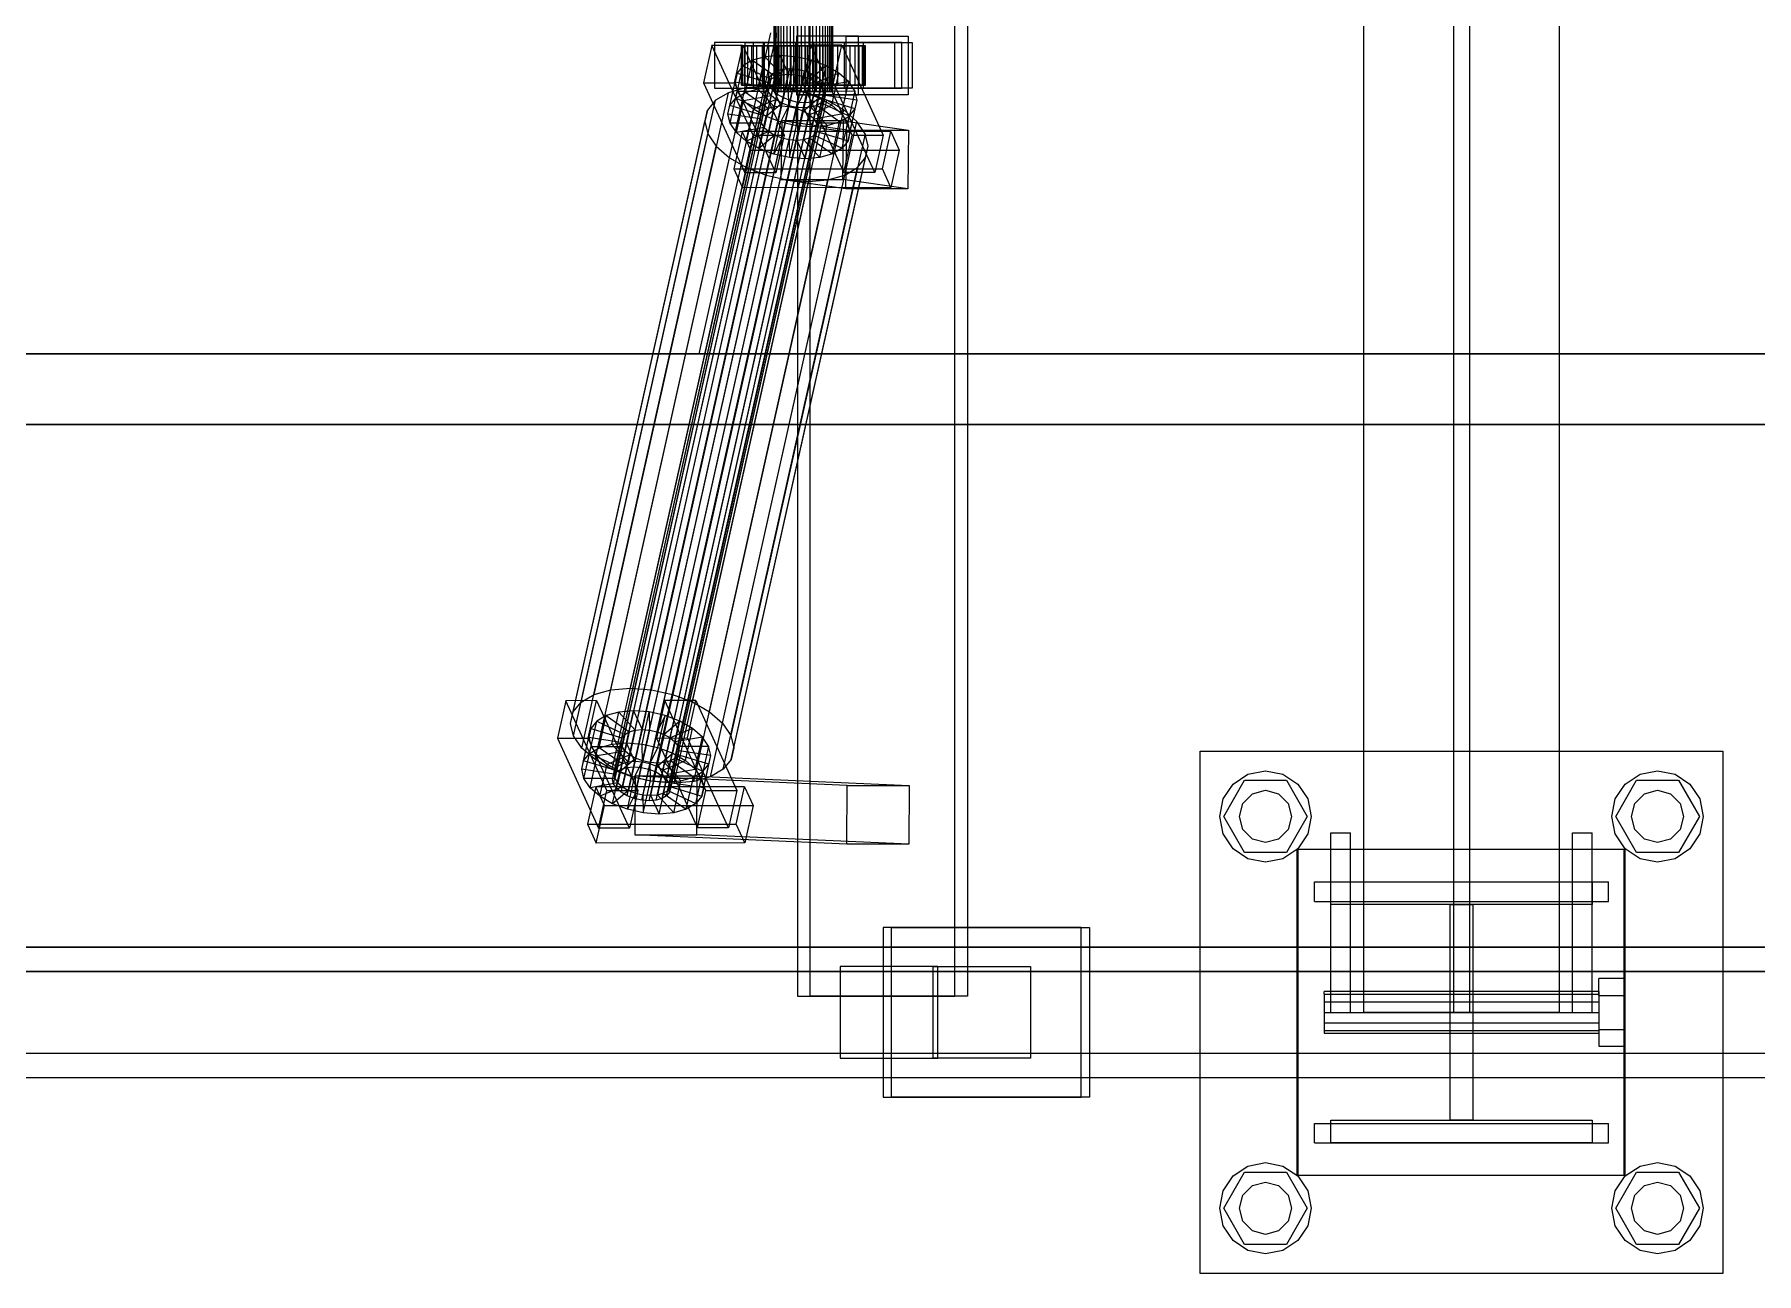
# Model space of a CAD drawing. Header units: millimetres. Extents: x -1970 to 34302, y -65268 to 6837.
# Drawn here: x 7214 to 7741, y -18510 to -18130 of the extents above; entities that cross this region are included whole.
import ezdxf

# ---------------------------------------------------------------- set-up
doc = ezdxf.new("R2010")
doc.units = ezdxf.units.MM
doc.layers.add('superior_C01', color=7, linetype='Continuous', lineweight=0)

msp = doc.modelspace()

# ---------------------------------------------------------------- linework, layer by layer
at = {"layer": 'superior_C01'}
for p, q in [((7620.835, -17570), (7620.835, -18430)), ((7648.335, -17570), (7648.335, -18430)), ((7653.335, -18430), (7653.335, -17570)), ((7680.835, -18430), (7680.835, -17570)), ((7447.616, -17575), (7447.616, -18425)), ((7451.459, -18425), (7451.459, -17575)), ((7495.742, -18425), (7495.742, -17575)), ((7499.584, -17575), (7499.584, -18425)), ((7440.414, -18148), (7440.414, -17852)), ((7440.571, -18148), (7440.571, -17852)), ((7440.869, -18148), (7440.869, -17852)), ((7441.329, -18148), (7441.329, -17852)), ((7441.905, -18148), (7441.905, -17852)), ((7442.637, -18148), (7442.637, -17852)), ((7443.452, -18148), (7443.452, -17852)), ((7444.405, -18148), (7444.405, -17852)), ((7445.404, -18148), (7445.404, -17852)), ((7446.514, -18148), (7446.514, -17852)), ((7447.628, -18148), (7447.628, -17852)), ((7448.819, -18148), (7448.819, -17852)), ((7449.972, -18148), (7449.972, -17852)), ((7451.163, -18148), (7451.163, -17852)), ((7452.277, -18148), (7452.277, -17852)), ((7453.387, -18148), (7453.387, -17852)), ((7454.385, -18148), (7454.385, -17852)), ((7455.338, -18148), (7455.338, -17852)), ((7456.154, -18148), (7456.154, -17852)), ((7456.885, -18148), (7456.885, -17852)), ((7457.462, -18148), (7457.462, -17852)), ((7457.921, -17852), (7457.921, -18148)), ((7458.22, -18148), (7458.22, -17852)), ((7458.377, -18148), (7458.377, -17852)), ((7439.351, -18130), (7417.425, -18228.298)), ((7419.337, -18228.298), (7441.263, -18130)), ((7431.61, -18133), (7422.137, -18133)), ((7422.137, -18133), (7422.137, -18147)), ((7437.505, -18133), (7422.137, -18133)), ((7431.61, -18147), (7431.61, -18133)), ((7431.61, -18133), (7446.979, -18133)), ((7479.496, -18133), (7434.023, -18133)), ((7434.023, -18133), (7434.023, -18147)), ((7437.224, -18133), (7434.023, -18133)), ((7437.224, -18147), (7437.224, -18133)), ((7437.224, -18133), (7482.698, -18133)), ((7437.505, -18147), (7437.505, -18133)), ((7437.505, -18133), (7446.979, -18133)), ((7446.979, -18133), (7446.979, -18147)), ((7466.233, -18131), (7447.286, -18131)), ((7447.286, -18131), (7447.286, -18149)), ((7462.526, -18131), (7447.286, -18131)), ((7461.926, -18133), (7452.452, -18133)), ((7452.452, -18133), (7452.452, -18147)), ((7467.821, -18133), (7452.452, -18133)), ((7461.926, -18147), (7461.926, -18133)), ((7461.926, -18133), (7477.294, -18133)), ((7462.526, -18149), (7462.526, -18131)), ((7462.526, -18131), (7481.473, -18131)), ((7466.233, -18149), (7466.233, -18131)), ((7466.233, -18131), (7481.473, -18131)), ((7467.821, -18147), (7467.821, -18133)), ((7467.821, -18133), (7477.294, -18133)), ((7477.294, -18133), (7477.294, -18147)), ((7479.496, -18147), (7479.496, -18133)), ((7479.496, -18133), (7482.698, -18133)), ((7481.473, -18131), (7481.473, -18149)), ((7482.698, -18133), (7482.698, -18147)), ((7421.401, -18133.859), (7418.843, -18145.327)), ((7430.875, -18133.847), (7421.401, -18133.859)), ((7434.021, -18161.391), (7421.401, -18133.859)), ((7428.317, -18145.315), (7430.875, -18133.847)), ((7430.765, -18134), (7430.434, -18134)), ((7430.434, -18134), (7440.414, -18134)), ((7430.434, -18146), (7430.434, -18134)), ((7430.434, -18134), (7431.395, -18134)), ((7432.366, -18134), (7430.765, -18134)), ((7430.765, -18134), (7440.571, -18134)), ((7430.765, -18146), (7430.765, -18134)), ((7430.875, -18133.847), (7443.495, -18161.379)), ((7433.834, -18138.419), (7430.9, -18140.156)), ((7431.395, -18134), (7440.869, -18134)), ((7431.395, -18146), (7431.395, -18134)), ((7431.395, -18134), (7433.583, -18134)), ((7431.641, -18148.249), (7433.834, -18138.419)), ((7435.127, -18134), (7432.366, -18134)), ((7432.366, -18134), (7441.329, -18134)), ((7432.366, -18146), (7432.366, -18134)), ((7433.583, -18134), (7441.905, -18134)), ((7433.583, -18146), (7433.583, -18134)), ((7433.583, -18134), (7436.849, -18134)), ((7437.676, -18137.325), (7433.834, -18138.419)), ((7433.834, -18138.419), (7440.848, -18143.38)), ((7438.86, -18134), (7435.127, -18134)), ((7435.127, -18134), (7442.637, -18134)), ((7435.127, -18146), (7435.127, -18134)), ((7435.483, -18147.155), (7437.676, -18137.325)), ((7436.849, -18134), (7443.452, -18134)), ((7436.849, -18146), (7436.849, -18134)), ((7436.849, -18134), (7440.969, -18134)), ((7442.164, -18136.948), (7437.676, -18137.325)), ((7437.676, -18137.325), (7442.668, -18142.862)), ((7443.312, -18134), (7438.86, -18134)), ((7438.86, -18134), (7444.405, -18134)), ((7438.86, -18146), (7438.86, -18134)), ((7439.972, -18146.777), (7442.164, -18136.948)), ((7440.414, -18134), (7440.571, -18134)), ((7440.414, -18134), (7440.414, -18146)), ((7440.869, -18134), (7440.414, -18134)), ((7440.571, -18134), (7441.329, -18134)), ((7440.571, -18134), (7440.571, -18146)), ((7440.869, -18134), (7440.869, -18146)), ((7441.905, -18134), (7440.869, -18134)), ((7440.969, -18134), (7445.404, -18134)), ((7440.969, -18146), (7440.969, -18134)), ((7440.969, -18134), (7445.664, -18134)), ((7441.329, -18134), (7442.637, -18134)), ((7441.329, -18134), (7441.329, -18146)), ((7441.905, -18134), (7441.905, -18146)), ((7443.452, -18134), (7441.905, -18134)), ((7446.993, -18137.313), (7442.164, -18136.948)), ((7442.164, -18136.948), (7444.794, -18142.683)), ((7442.637, -18134), (7444.405, -18134)), ((7442.637, -18134), (7442.637, -18146)), ((7448.178, -18134), (7443.312, -18134)), ((7443.312, -18134), (7446.514, -18134)), ((7443.312, -18146), (7443.312, -18134)), ((7443.452, -18134), (7443.452, -18146)), ((7445.404, -18134), (7443.452, -18134)), ((7444.405, -18134), (7446.514, -18134)), ((7444.405, -18134), (7444.405, -18146)), ((7444.801, -18147.143), (7446.993, -18137.313)), ((7445.404, -18134), (7445.404, -18146)), ((7447.628, -18134), (7445.404, -18134)), ((7445.664, -18134), (7447.628, -18134)), ((7445.664, -18146), (7445.664, -18134)), ((7445.664, -18134), (7450.613, -18134)), ((7446.514, -18134), (7448.819, -18134)), ((7446.514, -18134), (7446.514, -18146)), ((7451.834, -18138.396), (7446.993, -18137.313)), ((7446.993, -18137.313), (7447.081, -18142.856)), ((7447.628, -18134), (7447.628, -18146)), ((7449.972, -18134), (7447.628, -18134)), ((7453.127, -18134), (7448.178, -18134)), ((7448.178, -18134), (7448.819, -18134)), ((7448.178, -18146), (7448.178, -18134)), ((7448.819, -18134), (7451.163, -18134)), ((7448.819, -18134), (7448.819, -18146)), ((7451.716, -18133.821), (7449.158, -18145.289)), ((7451.834, -18138.396), (7449.374, -18143.369)), ((7449.641, -18148.226), (7451.834, -18138.396)), ((7450.613, -18134), (7449.972, -18134)), ((7449.972, -18134), (7449.972, -18146)), ((7452.277, -18134), (7449.972, -18134)), ((7450.613, -18146), (7450.613, -18134)), ((7450.613, -18134), (7455.479, -18134)), ((7453.127, -18134), (7451.163, -18134)), ((7451.163, -18134), (7453.387, -18134)), ((7451.163, -18134), (7451.163, -18146)), ((7461.19, -18133.809), (7451.716, -18133.821)), ((7464.337, -18161.353), (7451.716, -18133.821)), ((7456.355, -18140.123), (7451.834, -18138.396)), ((7455.479, -18134), (7452.277, -18134)), ((7452.277, -18134), (7452.277, -18146)), ((7454.385, -18134), (7452.277, -18134)), ((7457.821, -18134), (7453.127, -18134)), ((7453.127, -18146), (7453.127, -18134)), ((7457.821, -18134), (7453.387, -18134)), ((7453.387, -18134), (7455.338, -18134)), ((7453.387, -18134), (7453.387, -18146)), ((7459.93, -18134), (7454.385, -18134)), ((7454.385, -18134), (7454.385, -18146)), ((7456.154, -18134), (7454.385, -18134)), ((7461.942, -18134), (7455.338, -18134)), ((7455.338, -18134), (7456.885, -18134)), ((7455.338, -18134), (7455.338, -18146)), ((7455.479, -18146), (7455.479, -18134)), ((7455.479, -18134), (7459.93, -18134)), ((7463.663, -18134), (7456.154, -18134)), ((7456.154, -18134), (7456.154, -18146)), ((7457.462, -18134), (7456.154, -18134)), ((7465.207, -18134), (7456.885, -18134)), ((7456.885, -18134), (7457.921, -18134)), ((7456.885, -18134), (7456.885, -18146)), ((7466.425, -18134), (7457.462, -18134)), ((7457.462, -18134), (7457.462, -18146)), ((7458.22, -18134), (7457.462, -18134)), ((7461.942, -18134), (7457.821, -18134)), ((7457.821, -18146), (7457.821, -18134)), ((7457.921, -18134), (7467.395, -18134)), ((7457.921, -18146), (7457.921, -18134)), ((7457.921, -18134), (7458.377, -18134)), ((7468.025, -18134), (7458.22, -18134)), ((7458.22, -18134), (7458.22, -18146)), ((7458.377, -18134), (7458.22, -18134)), ((7468.356, -18134), (7458.377, -18134)), ((7458.377, -18134), (7458.377, -18146)), ((7458.632, -18145.277), (7461.19, -18133.809)), ((7459.93, -18146), (7459.93, -18134)), ((7459.93, -18134), (7463.663, -18134)), ((7461.19, -18133.809), (7473.81, -18161.341)), ((7465.207, -18134), (7461.942, -18134)), ((7461.942, -18146), (7461.942, -18134)), ((7463.663, -18146), (7463.663, -18134)), ((7463.663, -18134), (7466.425, -18134)), ((7467.395, -18134), (7465.207, -18134)), ((7465.207, -18146), (7465.207, -18134)), ((7466.425, -18146), (7466.425, -18134)), ((7466.425, -18134), (7468.025, -18134)), ((7467.395, -18134), (7467.395, -18146)), ((7468.356, -18134), (7467.395, -18134)), ((7468.025, -18146), (7468.025, -18134)), ((7468.025, -18134), (7468.356, -18134)), ((7468.356, -18146), (7468.356, -18134)), ((7391.269, -18357.434), (7438.958, -18143.635)), ((7392.134, -18356.363), (7439.823, -18142.565)), ((7393.524, -18355.541), (7441.213, -18141.742)), ((7395.344, -18355.022), (7443.033, -18141.224)), ((7397.47, -18354.844), (7445.159, -18141.045)), ((7399.757, -18355.017), (7447.446, -18141.218)), ((7402.05, -18355.53), (7449.739, -18141.731)), ((7404.192, -18356.348), (7451.881, -18142.549)), ((7406.037, -18357.415), (7453.726, -18143.617)), ((7426.881, -18152.246), (7429.074, -18142.416)), ((7429.074, -18142.416), (7428.481, -18145.047)), ((7428.707, -18149.985), (7430.9, -18140.156)), ((7430.9, -18140.156), (7429.074, -18142.416)), ((7429.074, -18142.416), (7438.593, -18145.274)), ((7430.9, -18140.156), (7439.458, -18144.203)), ((7440.848, -18143.38), (7438.655, -18153.21)), ((7438.958, -18143.635), (7438.677, -18144.881)), ((7439.823, -18142.565), (7438.958, -18143.635)), ((7439.458, -18144.203), (7440.848, -18143.38)), ((7441.213, -18141.742), (7439.823, -18142.565)), ((7442.668, -18142.862), (7440.475, -18152.692)), ((7440.848, -18143.38), (7442.668, -18142.862)), ((7443.033, -18141.224), (7441.213, -18141.742)), ((7444.794, -18142.683), (7442.601, -18152.513)), ((7442.668, -18142.862), (7444.794, -18142.683)), ((7445.159, -18141.045), (7443.033, -18141.224)), ((7444.794, -18142.683), (7447.081, -18142.856)), ((7447.081, -18142.856), (7444.888, -18152.686)), ((7447.446, -18141.218), (7445.159, -18141.045)), ((7447.081, -18142.856), (7449.374, -18143.369)), ((7449.374, -18143.369), (7447.181, -18153.199)), ((7449.739, -18141.731), (7447.446, -18141.218)), ((7449.374, -18143.369), (7451.516, -18144.188)), ((7451.881, -18142.549), (7449.739, -18141.731)), ((7456.355, -18140.123), (7451.516, -18144.188)), ((7453.726, -18143.617), (7451.881, -18142.549)), ((7460.251, -18142.377), (7453.361, -18145.255)), ((7455.149, -18144.861), (7453.726, -18143.617)), ((7454.163, -18149.953), (7456.355, -18140.123)), ((7460.251, -18142.377), (7456.355, -18140.123)), ((7458.058, -18152.207), (7460.251, -18142.377)), ((7463.254, -18145.003), (7460.251, -18142.377)), ((7385.31, -18332.659), (7426.422, -18148.35)), ((7390.447, -18331.197), (7431.558, -18146.887)), ((7390.988, -18358.68), (7438.677, -18144.881)), ((7391.31, -18360.017), (7438.999, -18146.218)), ((7392.213, -18361.352), (7439.902, -18147.554)), ((7393.635, -18362.596), (7441.325, -18148.798)), ((7396.447, -18330.692), (7437.558, -18146.383)), ((7402.902, -18331.181), (7444.014, -18146.872)), ((7407.459, -18358.659), (7455.149, -18144.861)), ((7456.052, -18146.196), (7408.362, -18359.995)), ((7408.403, -18362.578), (7456.092, -18148.779)), ((7408.684, -18361.332), (7456.374, -18147.533)), ((7409.373, -18332.629), (7450.484, -18148.32)), ((7418.843, -18145.327), (7428.317, -18145.315)), ((7418.843, -18145.327), (7431.463, -18172.859)), ((7422.137, -18147), (7431.61, -18147)), ((7422.137, -18147), (7437.505, -18147)), ((7426.422, -18148.35), (7422.499, -18150.672)), ((7426.288, -18154.877), (7428.481, -18145.047)), ((7431.558, -18146.887), (7426.422, -18148.35)), ((7426.968, -18157.698), (7429.16, -18147.868)), ((7440.937, -18172.847), (7428.317, -18145.315)), ((7428.481, -18145.047), (7438.312, -18146.52)), ((7428.481, -18145.047), (7429.16, -18147.868)), ((7428.707, -18149.985), (7431.641, -18148.249)), ((7429.16, -18147.868), (7438.634, -18147.856)), ((7429.16, -18147.868), (7431.066, -18150.688)), ((7440.414, -18146), (7430.434, -18146)), ((7430.434, -18146), (7430.765, -18146)), ((7431.395, -18146), (7430.434, -18146)), ((7440.571, -18146), (7430.765, -18146)), ((7430.765, -18146), (7432.366, -18146)), ((7440.869, -18146), (7431.395, -18146)), ((7433.583, -18146), (7431.395, -18146)), ((7437.558, -18146.383), (7431.558, -18146.887)), ((7446.979, -18147), (7431.61, -18147)), ((7431.641, -18148.249), (7435.483, -18147.155)), ((7438.655, -18153.21), (7431.641, -18148.249)), ((7441.329, -18146), (7432.366, -18146)), ((7432.366, -18146), (7435.127, -18146)), ((7441.905, -18146), (7433.583, -18146)), ((7436.849, -18146), (7433.583, -18146)), ((7434.023, -18147), (7479.496, -18147)), ((7434.023, -18147), (7437.224, -18147)), ((7442.637, -18146), (7435.127, -18146)), ((7435.127, -18146), (7438.86, -18146)), ((7435.483, -18147.155), (7439.972, -18146.777)), ((7440.475, -18152.692), (7435.483, -18147.155)), ((7438.312, -18146.52), (7436.119, -18156.35)), ((7438.593, -18145.274), (7436.4, -18155.103)), ((7438.634, -18147.856), (7436.441, -18157.686)), ((7443.452, -18146), (7436.849, -18146)), ((7440.969, -18146), (7436.849, -18146)), ((7482.698, -18147), (7437.224, -18147)), ((7439.458, -18144.203), (7437.265, -18154.033)), ((7446.979, -18147), (7437.505, -18147)), ((7444.014, -18146.872), (7437.558, -18146.383)), ((7438.312, -18146.52), (7438.593, -18145.274)), ((7438.634, -18147.856), (7438.312, -18146.52)), ((7438.593, -18145.274), (7439.458, -18144.203)), ((7439.537, -18149.192), (7438.634, -18147.856)), ((7438.677, -18144.881), (7438.999, -18146.218)), ((7444.405, -18146), (7438.86, -18146)), ((7438.86, -18146), (7443.312, -18146)), ((7438.999, -18146.218), (7439.902, -18147.554)), ((7439.902, -18147.554), (7441.325, -18148.798)), ((7442.601, -18152.513), (7439.972, -18146.777)), ((7439.972, -18146.777), (7444.801, -18147.143)), ((7440.571, -18146), (7440.414, -18146)), ((7440.414, -18146), (7440.869, -18146)), ((7440.869, -18148), (7440.414, -18148)), ((7440.414, -18148), (7440.571, -18148)), ((7441.329, -18146), (7440.571, -18146)), ((7440.571, -18148), (7441.329, -18148)), ((7440.869, -18146), (7441.905, -18146)), ((7441.905, -18148), (7440.869, -18148)), ((7445.404, -18146), (7440.969, -18146)), ((7445.664, -18146), (7440.969, -18146)), ((7441.325, -18148.798), (7443.17, -18149.865)), ((7442.637, -18146), (7441.329, -18146)), ((7441.329, -18148), (7442.637, -18148)), ((7441.905, -18146), (7443.452, -18146)), ((7443.452, -18148), (7441.905, -18148)), ((7444.405, -18146), (7442.637, -18146)), ((7442.637, -18148), (7444.405, -18148)), ((7446.514, -18146), (7443.312, -18146)), ((7443.312, -18146), (7448.178, -18146)), ((7443.452, -18146), (7445.404, -18146)), ((7445.404, -18148), (7443.452, -18148)), ((7450.484, -18148.32), (7444.014, -18146.872)), ((7446.514, -18146), (7444.405, -18146)), ((7444.405, -18148), (7446.514, -18148)), ((7444.888, -18152.686), (7444.801, -18147.143)), ((7444.801, -18147.143), (7449.641, -18148.226)), ((7445.404, -18146), (7447.628, -18146)), ((7447.628, -18148), (7445.404, -18148)), ((7447.628, -18146), (7445.664, -18146)), ((7450.613, -18146), (7445.664, -18146)), ((7448.819, -18146), (7446.514, -18146)), ((7446.514, -18148), (7448.819, -18148)), ((7447.181, -18153.199), (7449.641, -18148.226)), ((7447.628, -18146), (7449.972, -18146)), ((7449.972, -18148), (7447.628, -18148)), ((7448.819, -18146), (7448.178, -18146)), ((7448.178, -18146), (7453.127, -18146)), ((7451.163, -18146), (7448.819, -18146)), ((7448.819, -18148), (7451.163, -18148)), ((7449.158, -18145.289), (7458.632, -18145.277)), ((7449.158, -18145.289), (7461.779, -18172.821)), ((7451.516, -18144.188), (7449.323, -18154.017)), ((7449.641, -18148.226), (7454.163, -18149.953)), ((7449.972, -18146), (7450.613, -18146)), ((7449.972, -18146), (7452.277, -18146)), ((7452.277, -18148), (7449.972, -18148)), ((7456.529, -18150.629), (7450.484, -18148.32)), ((7455.479, -18146), (7450.613, -18146)), ((7453.387, -18146), (7451.163, -18146)), ((7451.163, -18146), (7453.127, -18146)), ((7451.163, -18148), (7453.387, -18148)), ((7453.361, -18145.255), (7451.168, -18155.085)), ((7451.516, -18144.188), (7453.361, -18145.255)), ((7452.277, -18146), (7455.479, -18146)), ((7452.277, -18146), (7454.385, -18146)), ((7454.385, -18148), (7452.277, -18148)), ((7452.452, -18147), (7461.926, -18147)), ((7452.452, -18147), (7467.821, -18147)), ((7454.783, -18146.499), (7452.591, -18156.329)), ((7453.127, -18146), (7457.821, -18146)), ((7453.361, -18145.255), (7454.783, -18146.499)), ((7455.338, -18146), (7453.387, -18146)), ((7453.387, -18146), (7457.821, -18146)), ((7453.387, -18148), (7455.338, -18148)), ((7453.494, -18157.665), (7455.686, -18147.835)), ((7454.385, -18146), (7459.93, -18146)), ((7454.385, -18146), (7456.154, -18146)), ((7456.154, -18148), (7454.385, -18148)), ((7463.254, -18145.003), (7454.783, -18146.499)), ((7454.783, -18146.499), (7455.686, -18147.835)), ((7456.052, -18146.196), (7455.149, -18144.861)), ((7455.228, -18149.85), (7456.092, -18148.779)), ((7456.885, -18146), (7455.338, -18146)), ((7455.338, -18146), (7461.942, -18146)), ((7455.338, -18148), (7456.885, -18148)), ((7459.93, -18146), (7455.479, -18146)), ((7455.686, -18147.835), (7465.16, -18147.823)), ((7455.686, -18147.835), (7456.008, -18149.171)), ((7456.374, -18147.533), (7456.052, -18146.196)), ((7456.092, -18148.779), (7456.374, -18147.533)), ((7456.154, -18146), (7463.663, -18146)), ((7456.154, -18146), (7457.462, -18146)), ((7457.462, -18148), (7456.154, -18148)), ((7457.921, -18146), (7456.885, -18146)), ((7456.885, -18146), (7465.207, -18146)), ((7456.885, -18148), (7457.921, -18148)), ((7457.462, -18146), (7466.425, -18146)), ((7457.462, -18146), (7458.22, -18146)), ((7458.22, -18148), (7457.462, -18148)), ((7457.821, -18146), (7461.942, -18146)), ((7467.395, -18146), (7457.921, -18146)), ((7458.377, -18146), (7457.921, -18146)), ((7457.921, -18148), (7458.377, -18148)), ((7458.22, -18146), (7468.025, -18146)), ((7458.22, -18146), (7458.377, -18146)), ((7458.377, -18148), (7458.22, -18148)), ((7458.377, -18146), (7468.356, -18146)), ((7471.252, -18172.809), (7458.632, -18145.277)), ((7463.663, -18146), (7459.93, -18146)), ((7461.061, -18154.833), (7463.254, -18145.003)), ((7477.294, -18147), (7461.926, -18147)), ((7461.942, -18146), (7465.207, -18146)), ((7465.16, -18147.823), (7462.967, -18157.653)), ((7465.16, -18147.823), (7463.254, -18145.003)), ((7466.425, -18146), (7463.663, -18146)), ((7465.839, -18150.644), (7465.16, -18147.823)), ((7465.207, -18146), (7467.395, -18146)), ((7468.025, -18146), (7466.425, -18146)), ((7467.395, -18146), (7468.356, -18146)), ((7477.294, -18147), (7467.821, -18147)), ((7468.356, -18146), (7468.025, -18146)), ((7482.698, -18147), (7479.496, -18147)), ((7378.947, -18338.003), (7420.058, -18153.694)), ((7381.388, -18334.981), (7422.499, -18150.672)), ((7395.481, -18363.664), (7443.17, -18149.865)), ((7397.622, -18364.482), (7445.312, -18150.683)), ((7399.915, -18364.995), (7447.604, -18151.196)), ((7402.203, -18365.168), (7449.892, -18151.369)), ((7404.329, -18364.989), (7452.018, -18151.191)), ((7406.149, -18364.471), (7453.838, -18150.672)), ((7407.538, -18363.648), (7455.228, -18149.85)), ((7415.418, -18334.938), (7456.529, -18150.629)), ((7420.058, -18153.694), (7419.265, -18157.211)), ((7422.499, -18150.672), (7420.058, -18153.694)), ((7420.625, -18337.95), (7461.736, -18153.641)), ((7426.288, -18154.877), (7426.881, -18152.246)), ((7426.881, -18152.246), (7428.707, -18149.985)), ((7436.4, -18155.103), (7426.881, -18152.246)), ((7437.265, -18154.033), (7428.707, -18149.985)), ((7428.874, -18160.518), (7431.066, -18150.688)), ((7431.066, -18150.688), (7439.537, -18149.192)), ((7431.066, -18150.688), (7434.069, -18153.314)), ((7431.877, -18163.144), (7434.069, -18153.314)), ((7434.069, -18153.314), (7440.959, -18150.436)), ((7434.069, -18153.314), (7437.965, -18155.567)), ((7437.265, -18154.033), (7436.4, -18155.103)), ((7438.655, -18153.21), (7437.265, -18154.033)), ((7439.537, -18149.192), (7437.344, -18159.022)), ((7437.965, -18155.567), (7442.804, -18151.503)), ((7440.475, -18152.692), (7438.655, -18153.21)), ((7440.959, -18150.436), (7438.767, -18160.266)), ((7440.959, -18150.436), (7439.537, -18149.192)), ((7442.601, -18152.513), (7440.475, -18152.692)), ((7442.804, -18151.503), (7440.612, -18161.333)), ((7442.804, -18151.503), (7440.959, -18150.436)), ((7442.486, -18157.295), (7444.946, -18152.321)), ((7444.888, -18152.686), (7442.601, -18152.513)), ((7444.946, -18152.321), (7442.754, -18162.151)), ((7444.946, -18152.321), (7442.804, -18151.503)), ((7443.17, -18149.865), (7445.312, -18150.683)), ((7447.181, -18153.199), (7444.888, -18152.686)), ((7447.239, -18152.835), (7444.946, -18152.321)), ((7447.239, -18152.835), (7445.046, -18162.664)), ((7445.312, -18150.683), (7447.604, -18151.196)), ((7449.323, -18154.017), (7447.181, -18153.199)), ((7447.327, -18158.378), (7447.239, -18152.835)), ((7449.526, -18153.008), (7447.239, -18152.835)), ((7447.286, -18149), (7466.233, -18149)), ((7462.526, -18149), (7447.286, -18149)), ((7449.526, -18153.008), (7447.334, -18162.837)), ((7447.604, -18151.196), (7449.892, -18151.369)), ((7449.323, -18154.017), (7454.163, -18149.953)), ((7451.168, -18155.085), (7449.323, -18154.017)), ((7451.652, -18152.829), (7449.46, -18162.659)), ((7451.652, -18152.829), (7449.526, -18153.008)), ((7452.155, -18158.743), (7449.526, -18153.008)), ((7449.892, -18151.369), (7452.018, -18151.191)), ((7451.168, -18155.085), (7458.058, -18152.207)), ((7453.472, -18152.311), (7451.28, -18162.14)), ((7453.472, -18152.311), (7451.652, -18152.829)), ((7456.644, -18158.366), (7451.652, -18152.829)), ((7452.018, -18151.191), (7453.838, -18150.672)), ((7454.862, -18151.488), (7452.67, -18161.318)), ((7454.862, -18151.488), (7453.472, -18152.311)), ((7460.486, -18157.272), (7453.472, -18152.311)), ((7455.727, -18150.417), (7453.534, -18160.247)), ((7456.008, -18149.171), (7453.816, -18159.001)), ((7453.838, -18150.672), (7455.228, -18149.85)), ((7454.163, -18149.953), (7458.058, -18152.207)), ((7455.727, -18150.417), (7454.862, -18151.488)), ((7463.42, -18155.535), (7454.862, -18151.488)), ((7456.008, -18149.171), (7455.727, -18150.417)), ((7465.246, -18153.275), (7455.727, -18150.417)), ((7465.839, -18150.644), (7456.008, -18149.171)), ((7461.736, -18153.641), (7456.529, -18150.629)), ((7458.058, -18152.207), (7461.061, -18154.833)), ((7465.751, -18157.152), (7461.736, -18153.641)), ((7481.473, -18149), (7462.526, -18149)), ((7463.053, -18163.105), (7465.246, -18153.275)), ((7463.42, -18155.535), (7465.246, -18153.275)), ((7463.647, -18160.474), (7465.839, -18150.644)), ((7465.246, -18153.275), (7465.839, -18150.644)), ((7481.473, -18149), (7466.233, -18149)), ((7378.154, -18341.52), (7419.265, -18157.211)), ((7419.265, -18157.211), (7420.174, -18160.982)), ((7424.64, -18341.461), (7465.751, -18157.152)), ((7436.119, -18156.35), (7426.288, -18154.877)), ((7426.968, -18157.698), (7426.288, -18154.877)), ((7436.441, -18157.686), (7426.968, -18157.698)), ((7428.874, -18160.518), (7426.968, -18157.698)), ((7437.344, -18159.022), (7428.874, -18160.518)), ((7435.772, -18165.397), (7437.965, -18155.567)), ((7436.4, -18155.103), (7436.119, -18156.35)), ((7436.119, -18156.35), (7436.441, -18157.686)), ((7436.441, -18157.686), (7437.344, -18159.022)), ((7437.344, -18159.022), (7438.767, -18160.266)), ((7437.965, -18155.567), (7442.486, -18157.295)), ((7440.294, -18167.125), (7442.486, -18157.295)), ((7442.486, -18157.295), (7447.327, -18158.378)), ((7442.77, -18156.962), (7442.504, -18174.943)), ((7461.717, -18156.962), (7442.77, -18156.962)), ((7462.653, -18159.83), (7442.77, -18156.962)), ((7445.134, -18168.208), (7447.327, -18158.378)), ((7447.327, -18158.378), (7452.155, -18158.743)), ((7449.963, -18168.573), (7452.155, -18158.743)), ((7452.591, -18156.329), (7451.168, -18155.085)), ((7452.155, -18158.743), (7456.644, -18158.366)), ((7452.591, -18156.329), (7461.061, -18154.833)), ((7453.494, -18157.665), (7452.591, -18156.329)), ((7462.967, -18157.653), (7453.494, -18157.665)), ((7453.816, -18159.001), (7453.494, -18157.665)), ((7453.534, -18160.247), (7453.816, -18159.001)), ((7453.816, -18159.001), (7463.647, -18160.474)), ((7454.451, -18168.196), (7456.644, -18158.366)), ((7456.644, -18158.366), (7460.486, -18157.272)), ((7458.293, -18167.102), (7460.486, -18157.272)), ((7460.486, -18157.272), (7463.42, -18155.535)), ((7461.061, -18154.833), (7462.967, -18157.653)), ((7461.227, -18165.365), (7463.42, -18155.535)), ((7461.451, -18174.943), (7461.717, -18156.962)), ((7461.717, -18156.962), (7481.6, -18159.83)), ((7462.967, -18157.653), (7463.647, -18160.474)), ((7468.299, -18160.922), (7465.751, -18157.152)), ((7379.062, -18345.291), (7420.174, -18160.982)), ((7381.611, -18349.061), (7422.722, -18164.752)), ((7420.174, -18160.982), (7422.722, -18164.752)), ((7422.722, -18164.752), (7426.737, -18168.263)), ((7468.299, -18160.922), (7427.188, -18345.231)), ((7430.653, -18160.247), (7428.095, -18171.715)), ((7428.097, -18349.002), (7469.208, -18164.693)), ((7431.877, -18163.144), (7428.874, -18160.518)), ((7476.126, -18160.19), (7430.653, -18160.247)), ((7433.282, -18165.983), (7430.653, -18160.247)), ((7431.463, -18172.859), (7434.021, -18161.391)), ((7438.767, -18160.266), (7431.877, -18163.144)), ((7435.772, -18165.397), (7431.877, -18163.144)), ((7434.021, -18161.391), (7443.495, -18161.379)), ((7440.612, -18161.333), (7435.772, -18165.397)), ((7438.767, -18160.266), (7440.612, -18161.333)), ((7442.754, -18162.151), (7440.294, -18167.125)), ((7440.612, -18161.333), (7442.754, -18162.151)), ((7443.495, -18161.379), (7440.937, -18172.847)), ((7442.754, -18162.151), (7445.046, -18162.664)), ((7445.046, -18162.664), (7445.134, -18168.208)), ((7445.046, -18162.664), (7447.334, -18162.837)), ((7447.334, -18162.837), (7449.46, -18162.659)), ((7447.334, -18162.837), (7449.963, -18168.573)), ((7449.46, -18162.659), (7451.28, -18162.14)), ((7449.46, -18162.659), (7454.451, -18168.196)), ((7451.28, -18162.14), (7452.67, -18161.318)), ((7451.28, -18162.14), (7458.293, -18167.102)), ((7452.67, -18161.318), (7453.534, -18160.247)), ((7452.67, -18161.318), (7461.227, -18165.365)), ((7453.534, -18160.247), (7463.053, -18163.105)), ((7463.053, -18163.105), (7461.227, -18165.365)), ((7461.779, -18172.821), (7464.337, -18161.353)), ((7462.387, -18177.811), (7462.653, -18159.83)), ((7462.653, -18159.83), (7481.6, -18159.83)), ((7463.647, -18160.474), (7463.053, -18163.105)), ((7464.337, -18161.353), (7473.81, -18161.341)), ((7469.208, -18164.693), (7468.299, -18160.922)), ((7468.415, -18168.21), (7469.208, -18164.693)), ((7473.81, -18161.341), (7471.252, -18172.809)), ((7473.568, -18171.658), (7476.126, -18160.19)), ((7476.126, -18160.19), (7478.756, -18165.926)), ((7481.6, -18159.83), (7481.334, -18177.811)), ((7385.625, -18352.572), (7426.737, -18168.263)), ((7426.737, -18168.263), (7431.944, -18171.275)), ((7427.303, -18352.519), (7468.415, -18168.21)), ((7430.724, -18177.451), (7433.282, -18165.983)), ((7433.282, -18165.983), (7478.756, -18165.926)), ((7440.294, -18167.125), (7435.772, -18165.397)), ((7445.134, -18168.208), (7440.294, -18167.125)), ((7449.963, -18168.573), (7445.134, -18168.208)), ((7454.451, -18168.196), (7449.963, -18168.573)), ((7458.293, -18167.102), (7454.451, -18168.196)), ((7461.227, -18165.365), (7458.293, -18167.102)), ((7465.974, -18171.232), (7468.415, -18168.21)), ((7478.756, -18165.926), (7476.198, -18177.394)), ((7390.832, -18355.584), (7431.944, -18171.275)), ((7396.877, -18357.893), (7437.989, -18173.584)), ((7403.348, -18359.341), (7444.459, -18175.032)), ((7415.804, -18359.326), (7456.915, -18175.016)), ((7420.94, -18357.863), (7462.051, -18173.554)), ((7424.862, -18355.541), (7465.974, -18171.232)), ((7428.095, -18171.715), (7473.568, -18171.658)), ((7428.095, -18171.715), (7430.724, -18177.451)), ((7440.937, -18172.847), (7431.463, -18172.859)), ((7431.944, -18171.275), (7437.989, -18173.584)), ((7437.989, -18173.584), (7444.459, -18175.032)), ((7442.504, -18174.943), (7461.451, -18174.943)), ((7462.387, -18177.811), (7442.504, -18174.943)), ((7444.459, -18175.032), (7450.915, -18175.521)), ((7450.915, -18175.521), (7456.915, -18175.016)), ((7456.915, -18175.016), (7462.051, -18173.554)), ((7481.334, -18177.811), (7461.451, -18174.943)), ((7471.252, -18172.809), (7461.779, -18172.821)), ((7462.051, -18173.554), (7465.974, -18171.232)), ((7476.198, -18177.394), (7473.568, -18171.658)), ((7409.803, -18359.83), (7450.915, -18175.521)), ((7476.198, -18177.394), (7430.724, -18177.451)), ((7481.334, -18177.811), (7462.387, -18177.811)), ((7417.425, -18228.298), (6488.479, -18228.298)), ((6490.39, -18228.298), (7419.337, -18228.298)), ((7417.425, -18228.298), (7419.337, -18228.298)), ((8346.372, -18228.298), (7417.425, -18228.298)), ((7419.337, -18228.298), (8348.284, -18228.298)), ((11002.451, -18250), (2012.494, -18250)), ((2014.103, -18250), (11004.06, -18250)), ((7381.388, -18334.981), (7385.31, -18332.659)), ((7385.31, -18332.659), (7390.447, -18331.197)), ((7390.447, -18331.197), (7396.447, -18330.692)), ((7396.447, -18330.692), (7402.902, -18331.181)), ((7402.902, -18331.181), (7409.373, -18332.629)), ((7409.373, -18332.629), (7415.418, -18334.938)), ((7376.635, -18334.551), (7374.077, -18346.02)), ((7386.109, -18334.539), (7376.635, -18334.551)), ((7389.255, -18362.083), (7376.635, -18334.551)), ((7378.154, -18341.52), (7378.947, -18338.003)), ((7378.947, -18338.003), (7381.388, -18334.981)), ((7383.551, -18346.008), (7386.109, -18334.539)), ((7386.109, -18334.539), (7398.729, -18362.071)), ((7392.91, -18338.017), (7389.068, -18339.111)), ((7390.718, -18347.847), (7392.91, -18338.017)), ((7397.399, -18337.64), (7392.91, -18338.017)), ((7392.91, -18338.017), (7397.902, -18343.554)), ((7395.206, -18347.47), (7397.399, -18337.64)), ((7402.228, -18338.005), (7397.399, -18337.64)), ((7397.399, -18337.64), (7400.028, -18343.376)), ((7400.035, -18347.835), (7402.228, -18338.005)), ((7407.068, -18339.088), (7402.228, -18338.005)), ((7402.228, -18338.005), (7402.315, -18343.549)), ((7406.951, -18334.513), (7404.393, -18345.981)), ((7416.424, -18334.501), (7406.951, -18334.513)), ((7419.571, -18362.045), (7406.951, -18334.513)), ((7413.866, -18345.969), (7416.424, -18334.501)), ((7415.418, -18334.938), (7420.625, -18337.95)), ((7416.424, -18334.501), (7429.045, -18362.033)), ((7420.625, -18337.95), (7424.64, -18341.461)), ((7379.062, -18345.291), (7378.154, -18341.52)), ((7382.116, -18352.938), (7384.308, -18343.108)), ((7384.308, -18343.108), (7383.715, -18345.739)), ((7383.942, -18350.678), (7386.134, -18340.848)), ((7386.134, -18340.848), (7384.308, -18343.108)), ((7384.308, -18343.108), (7393.827, -18345.966)), ((7389.068, -18339.111), (7386.134, -18340.848)), ((7386.134, -18340.848), (7394.692, -18344.895)), ((7386.876, -18348.941), (7389.068, -18339.111)), ((7389.068, -18339.111), (7396.082, -18344.073)), ((7397.902, -18343.554), (7395.709, -18353.384)), ((7396.082, -18344.073), (7397.902, -18343.554)), ((7400.028, -18343.376), (7397.835, -18353.205)), ((7397.902, -18343.554), (7400.028, -18343.376)), ((7400.028, -18343.376), (7402.315, -18343.549)), ((7402.315, -18343.549), (7400.123, -18353.378)), ((7402.315, -18343.549), (7404.608, -18344.062)), ((7407.068, -18339.088), (7404.608, -18344.062)), ((7404.875, -18348.918), (7407.068, -18339.088)), ((7411.59, -18340.816), (7406.75, -18344.88)), ((7411.59, -18340.816), (7407.068, -18339.088)), ((7415.485, -18343.069), (7408.595, -18345.947)), ((7409.397, -18350.645), (7411.59, -18340.816)), ((7415.485, -18343.069), (7411.59, -18340.816)), ((7413.292, -18352.899), (7415.485, -18343.069)), ((7418.488, -18345.695), (7415.485, -18343.069)), ((7424.64, -18341.461), (7427.188, -18345.231)), ((7374.077, -18346.02), (7383.551, -18346.008)), ((7374.077, -18346.02), (7386.697, -18373.551)), ((7381.611, -18349.061), (7379.062, -18345.291)), ((7381.522, -18355.569), (7383.715, -18345.739)), ((7385.625, -18352.572), (7381.611, -18349.061)), ((7382.202, -18358.39), (7384.394, -18348.56)), ((7396.171, -18373.539), (7383.551, -18346.008)), ((7383.715, -18345.739), (7393.546, -18347.212)), ((7383.715, -18345.739), (7384.394, -18348.56)), ((7383.942, -18350.678), (7386.876, -18348.941)), ((7384.394, -18348.56), (7393.868, -18348.548)), ((7384.394, -18348.56), (7386.301, -18351.38)), ((7386.876, -18348.941), (7390.718, -18347.847)), ((7393.889, -18353.902), (7386.876, -18348.941)), ((7390.718, -18347.847), (7395.206, -18347.47)), ((7395.709, -18353.384), (7390.718, -18347.847)), ((7393.546, -18347.212), (7391.354, -18357.042)), ((7393.827, -18345.966), (7391.635, -18355.796)), ((7393.868, -18348.548), (7391.675, -18358.378)), ((7394.692, -18344.895), (7392.5, -18354.725)), ((7393.546, -18347.212), (7393.827, -18345.966)), ((7393.868, -18348.548), (7393.546, -18347.212)), ((7393.827, -18345.966), (7394.692, -18344.895)), ((7394.771, -18349.884), (7393.868, -18348.548)), ((7396.082, -18344.073), (7393.889, -18353.902)), ((7394.692, -18344.895), (7396.082, -18344.073)), ((7397.835, -18353.205), (7395.206, -18347.47)), ((7395.206, -18347.47), (7400.035, -18347.835)), ((7400.123, -18353.378), (7400.035, -18347.835)), ((7400.035, -18347.835), (7404.875, -18348.918)), ((7404.608, -18344.062), (7402.416, -18353.892)), ((7402.416, -18353.892), (7404.875, -18348.918)), ((7404.393, -18345.981), (7413.866, -18345.969)), ((7404.393, -18345.981), (7417.013, -18373.513)), ((7406.75, -18344.88), (7404.557, -18354.71)), ((7404.608, -18344.062), (7406.75, -18344.88)), ((7404.875, -18348.918), (7409.397, -18350.645)), ((7408.595, -18345.947), (7406.402, -18355.777)), ((7406.75, -18344.88), (7408.595, -18345.947)), ((7410.018, -18347.191), (7407.825, -18357.021)), ((7408.595, -18345.947), (7410.018, -18347.191)), ((7408.728, -18358.357), (7410.921, -18348.527)), ((7418.488, -18345.695), (7410.018, -18347.191)), ((7410.018, -18347.191), (7410.921, -18348.527)), ((7410.921, -18348.527), (7420.394, -18348.515)), ((7410.921, -18348.527), (7411.242, -18349.863)), ((7426.486, -18373.501), (7413.866, -18345.969)), ((7416.295, -18355.525), (7418.488, -18345.695)), ((7420.394, -18348.515), (7418.201, -18358.345)), ((7420.394, -18348.515), (7418.488, -18345.695)), ((7421.074, -18351.336), (7420.394, -18348.515)), ((7427.188, -18345.231), (7428.097, -18349.002)), ((7428.097, -18349.002), (7427.303, -18352.519)), ((7381.522, -18355.569), (7382.116, -18352.938)), ((7382.116, -18352.938), (7383.942, -18350.678)), ((7391.635, -18355.796), (7382.116, -18352.938)), ((7392.5, -18354.725), (7383.942, -18350.678)), ((7384.108, -18361.21), (7386.301, -18351.38)), ((7390.832, -18355.584), (7385.625, -18352.572)), ((7386.301, -18351.38), (7394.771, -18349.884)), ((7386.301, -18351.38), (7389.304, -18354.006)), ((7387.111, -18363.836), (7389.304, -18354.006)), ((7389.304, -18354.006), (7396.193, -18351.128)), ((7389.304, -18354.006), (7393.199, -18356.26)), ((7393.889, -18353.902), (7392.5, -18354.725)), ((7394.771, -18349.884), (7392.578, -18359.714)), ((7393.199, -18356.26), (7398.039, -18352.196)), ((7395.709, -18353.384), (7393.889, -18353.902)), ((7396.193, -18351.128), (7394.001, -18360.958)), ((7396.193, -18351.128), (7394.771, -18349.884)), ((7397.835, -18353.205), (7395.709, -18353.384)), ((7398.039, -18352.196), (7395.846, -18362.025)), ((7398.039, -18352.196), (7396.193, -18351.128)), ((7397.721, -18357.987), (7400.18, -18353.014)), ((7400.123, -18353.378), (7397.835, -18353.205)), ((7400.18, -18353.014), (7397.988, -18362.843)), ((7400.18, -18353.014), (7398.039, -18352.196)), ((7402.416, -18353.892), (7400.123, -18353.378)), ((7402.473, -18353.527), (7400.18, -18353.014)), ((7402.473, -18353.527), (7400.281, -18363.357)), ((7404.557, -18354.71), (7402.416, -18353.892)), ((7402.561, -18359.07), (7402.473, -18353.527)), ((7404.761, -18353.7), (7402.473, -18353.527)), ((7404.761, -18353.7), (7402.568, -18363.53)), ((7404.557, -18354.71), (7409.397, -18350.645)), ((7406.887, -18353.521), (7404.694, -18363.351)), ((7406.887, -18353.521), (7404.761, -18353.7)), ((7407.39, -18359.436), (7404.761, -18353.7)), ((7406.402, -18355.777), (7413.292, -18352.899)), ((7408.707, -18353.003), (7406.514, -18362.833)), ((7408.707, -18353.003), (7406.887, -18353.521)), ((7411.878, -18359.058), (7406.887, -18353.521)), ((7410.096, -18352.18), (7407.904, -18362.01)), ((7410.096, -18352.18), (7408.707, -18353.003)), ((7415.72, -18357.964), (7408.707, -18353.003)), ((7410.961, -18351.109), (7408.769, -18360.939)), ((7411.242, -18349.863), (7409.05, -18359.693)), ((7409.397, -18350.645), (7413.292, -18352.899)), ((7410.961, -18351.109), (7410.096, -18352.18)), ((7418.654, -18356.228), (7410.096, -18352.18)), ((7411.242, -18349.863), (7410.961, -18351.109)), ((7420.48, -18353.967), (7410.961, -18351.109)), ((7421.074, -18351.336), (7411.242, -18349.863)), ((7413.292, -18352.899), (7416.295, -18355.525)), ((7418.288, -18363.797), (7420.48, -18353.967)), ((7418.654, -18356.228), (7420.48, -18353.967)), ((7418.881, -18361.166), (7421.074, -18351.336)), ((7420.48, -18353.967), (7421.074, -18351.336)), ((7427.303, -18352.519), (7424.862, -18355.541)), ((7570.835, -18510), (7570.835, -18350)), ((7570.835, -18350), (7730.835, -18350)), ((7730.835, -18350), (7730.835, -18510)), ((7391.354, -18357.042), (7381.522, -18355.569)), ((7382.202, -18358.39), (7381.522, -18355.569)), ((7391.675, -18358.378), (7382.202, -18358.39)), ((7384.108, -18361.21), (7382.202, -18358.39)), ((7392.578, -18359.714), (7384.108, -18361.21)), ((7396.877, -18357.893), (7390.832, -18355.584)), ((7390.988, -18358.68), (7391.269, -18357.434)), ((7391.31, -18360.017), (7390.988, -18358.68)), ((7391.006, -18366.09), (7393.199, -18356.26)), ((7391.269, -18357.434), (7392.134, -18356.363)), ((7391.635, -18355.796), (7391.354, -18357.042)), ((7391.354, -18357.042), (7391.675, -18358.378)), ((7392.5, -18354.725), (7391.635, -18355.796)), ((7391.675, -18358.378), (7392.578, -18359.714)), ((7392.134, -18356.363), (7393.524, -18355.541)), ((7392.578, -18359.714), (7394.001, -18360.958)), ((7393.199, -18356.26), (7397.721, -18357.987)), ((7393.524, -18355.541), (7395.344, -18355.022)), ((7395.344, -18355.022), (7397.47, -18354.844)), ((7395.528, -18367.817), (7397.721, -18357.987)), ((7403.348, -18359.341), (7396.877, -18357.893)), ((7397.47, -18354.844), (7399.757, -18355.017)), ((7397.721, -18357.987), (7402.561, -18359.07)), ((7397.912, -18357.646), (7397.831, -18375.644)), ((7416.859, -18357.646), (7397.912, -18357.646)), ((7462.788, -18360.514), (7397.912, -18357.646)), ((7399.757, -18355.017), (7402.05, -18355.53)), ((7400.368, -18368.9), (7402.561, -18359.07)), ((7402.05, -18355.53), (7404.192, -18356.348)), ((7402.561, -18359.07), (7407.39, -18359.436)), ((7409.803, -18359.83), (7403.348, -18359.341)), ((7404.192, -18356.348), (7406.037, -18357.415)), ((7406.402, -18355.777), (7404.557, -18354.71)), ((7405.197, -18369.265), (7407.39, -18359.436)), ((7406.037, -18357.415), (7407.459, -18358.659)), ((7407.825, -18357.021), (7406.402, -18355.777)), ((7407.39, -18359.436), (7411.878, -18359.058)), ((7407.459, -18358.659), (7408.362, -18359.995)), ((7407.825, -18357.021), (7416.295, -18355.525)), ((7408.728, -18358.357), (7407.825, -18357.021)), ((7418.201, -18358.345), (7408.728, -18358.357)), ((7409.05, -18359.693), (7408.728, -18358.357)), ((7408.769, -18360.939), (7409.05, -18359.693)), ((7409.05, -18359.693), (7418.881, -18361.166)), ((7409.686, -18368.888), (7411.878, -18359.058)), ((7415.804, -18359.326), (7409.803, -18359.83)), ((7411.878, -18359.058), (7415.72, -18357.964)), ((7413.528, -18367.794), (7415.72, -18357.964)), ((7415.72, -18357.964), (7418.654, -18356.228)), ((7420.94, -18357.863), (7415.804, -18359.326)), ((7416.295, -18355.525), (7418.201, -18358.345)), ((7416.462, -18366.057), (7418.654, -18356.228)), ((7416.778, -18375.644), (7416.859, -18357.646)), ((7416.859, -18357.646), (7481.735, -18360.514)), ((7418.201, -18358.345), (7418.881, -18361.166)), ((7424.862, -18355.541), (7420.94, -18357.863)), ((7578.035, -18370), (7584.435, -18358.915)), ((7580.936, -18360.101), (7585.478, -18357.066)), ((7584.435, -18358.915), (7597.235, -18358.915)), ((7585.478, -18357.066), (7590.835, -18356)), ((7590.835, -18356), (7596.193, -18357.066)), ((7596.193, -18357.066), (7600.735, -18360.101)), ((7597.235, -18358.915), (7603.635, -18370)), ((7698.035, -18370), (7704.435, -18358.915)), ((7700.936, -18360.101), (7705.478, -18357.066)), ((7704.435, -18358.915), (7717.235, -18358.915)), ((7705.478, -18357.066), (7710.835, -18356)), ((7710.835, -18356), (7716.193, -18357.066)), ((7716.193, -18357.066), (7720.735, -18360.101)), ((7717.235, -18358.915), (7723.635, -18370)), ((7385.888, -18360.939), (7383.33, -18372.408)), ((7387.111, -18363.836), (7384.108, -18361.21)), ((7431.361, -18360.882), (7385.888, -18360.939)), ((7388.517, -18366.675), (7385.888, -18360.939)), ((7386.697, -18373.551), (7389.255, -18362.083)), ((7394.001, -18360.958), (7387.111, -18363.836)), ((7391.006, -18366.09), (7387.111, -18363.836)), ((7389.255, -18362.083), (7398.729, -18362.071)), ((7395.846, -18362.025), (7391.006, -18366.09)), ((7392.213, -18361.352), (7391.31, -18360.017)), ((7393.635, -18362.596), (7392.213, -18361.352)), ((7395.481, -18363.664), (7393.635, -18362.596)), ((7394.001, -18360.958), (7395.846, -18362.025)), ((7397.622, -18364.482), (7395.481, -18363.664)), ((7397.988, -18362.843), (7395.528, -18367.817)), ((7395.846, -18362.025), (7397.988, -18362.843)), ((7398.729, -18362.071), (7396.171, -18373.539)), ((7399.915, -18364.995), (7397.622, -18364.482)), ((7397.988, -18362.843), (7400.281, -18363.357)), ((7402.203, -18365.168), (7399.915, -18364.995)), ((7400.281, -18363.357), (7400.368, -18368.9)), ((7400.281, -18363.357), (7402.568, -18363.53)), ((7404.329, -18364.989), (7402.203, -18365.168)), ((7402.568, -18363.53), (7404.694, -18363.351)), ((7402.568, -18363.53), (7405.197, -18369.265)), ((7406.149, -18364.471), (7404.329, -18364.989)), ((7404.694, -18363.351), (7406.514, -18362.833)), ((7404.694, -18363.351), (7409.686, -18368.888)), ((7407.538, -18363.648), (7406.149, -18364.471)), ((7406.514, -18362.833), (7407.904, -18362.01)), ((7406.514, -18362.833), (7413.528, -18367.794)), ((7408.403, -18362.578), (7407.538, -18363.648)), ((7407.904, -18362.01), (7408.769, -18360.939)), ((7407.904, -18362.01), (7416.462, -18366.057)), ((7408.362, -18359.995), (7408.684, -18361.332)), ((7408.684, -18361.332), (7408.403, -18362.578)), ((7408.769, -18360.939), (7418.288, -18363.797)), ((7418.288, -18363.797), (7416.462, -18366.057)), ((7417.013, -18373.513), (7419.571, -18362.045)), ((7418.881, -18361.166), (7418.288, -18363.797)), ((7419.571, -18362.045), (7429.045, -18362.033)), ((7429.045, -18362.033), (7426.486, -18373.501)), ((7428.803, -18372.35), (7431.361, -18360.882)), ((7431.361, -18360.882), (7433.99, -18366.618)), ((7462.706, -18378.512), (7462.788, -18360.514)), ((7462.788, -18360.514), (7481.735, -18360.514)), ((7481.735, -18360.514), (7481.653, -18378.512)), ((7576.835, -18370), (7577.901, -18364.642)), ((7577.901, -18364.642), (7580.936, -18360.101)), ((7583.907, -18366), (7586.835, -18363.072)), ((7586.835, -18363.072), (7590.835, -18362)), ((7590.835, -18362), (7594.835, -18363.072)), ((7594.835, -18363.072), (7597.764, -18366)), ((7600.735, -18360.101), (7603.77, -18364.642)), ((7603.77, -18364.642), (7604.835, -18370)), ((7696.835, -18370), (7697.901, -18364.642)), ((7697.901, -18364.642), (7700.936, -18360.101)), ((7703.907, -18366), (7706.835, -18363.072)), ((7706.835, -18363.072), (7710.835, -18362)), ((7710.835, -18362), (7714.835, -18363.072)), ((7714.835, -18363.072), (7717.764, -18366)), ((7720.735, -18360.101), (7723.77, -18364.642)), ((7723.77, -18364.642), (7724.835, -18370)), ((7385.959, -18378.143), (7388.517, -18366.675)), ((7388.517, -18366.675), (7433.99, -18366.618)), ((7395.528, -18367.817), (7391.006, -18366.09)), ((7400.368, -18368.9), (7395.528, -18367.817)), ((7405.197, -18369.265), (7400.368, -18368.9)), ((7409.686, -18368.888), (7405.197, -18369.265)), ((7413.528, -18367.794), (7409.686, -18368.888)), ((7416.462, -18366.057), (7413.528, -18367.794)), ((7433.99, -18366.618), (7431.432, -18378.086)), ((7577.901, -18375.358), (7576.835, -18370)), ((7584.435, -18381.085), (7578.035, -18370)), ((7582.835, -18370), (7583.907, -18366)), ((7583.907, -18374), (7582.835, -18370)), ((7603.635, -18370), (7597.235, -18381.085)), ((7597.764, -18366), (7598.835, -18370)), ((7598.835, -18370), (7597.764, -18374)), ((7604.835, -18370), (7603.77, -18375.358)), ((7697.901, -18375.358), (7696.835, -18370)), ((7704.435, -18381.085), (7698.035, -18370)), ((7702.835, -18370), (7703.907, -18366)), ((7703.907, -18374), (7702.835, -18370)), ((7723.635, -18370), (7717.235, -18381.085)), ((7717.764, -18366), (7718.835, -18370)), ((7718.835, -18370), (7717.764, -18374)), ((7724.835, -18370), (7723.77, -18375.358)), ((7383.33, -18372.408), (7428.803, -18372.35)), ((7383.33, -18372.408), (7385.959, -18378.143)), ((7396.171, -18373.539), (7386.697, -18373.551)), ((7397.831, -18375.644), (7416.778, -18375.644)), ((7462.706, -18378.512), (7397.831, -18375.644)), ((7481.653, -18378.512), (7416.778, -18375.644)), ((7426.486, -18373.501), (7417.013, -18373.513)), ((7431.432, -18378.086), (7428.803, -18372.35)), ((7580.936, -18379.899), (7577.901, -18375.358)), ((7586.835, -18376.928), (7583.907, -18374)), ((7597.764, -18374), (7594.835, -18376.928)), ((7603.77, -18375.358), (7600.735, -18379.899)), ((7610.835, -18430), (7610.835, -18375)), ((7610.835, -18375), (7616.835, -18375)), ((7616.835, -18430), (7616.835, -18375)), ((7684.835, -18430), (7684.835, -18375)), ((7684.835, -18375), (7690.835, -18375)), ((7690.835, -18430), (7690.835, -18375)), ((7700.936, -18379.899), (7697.901, -18375.358)), ((7706.835, -18376.928), (7703.907, -18374)), ((7717.764, -18374), (7714.835, -18376.928)), ((7723.77, -18375.358), (7720.735, -18379.899)), ((7431.432, -18378.086), (7385.959, -18378.143)), ((7481.653, -18378.512), (7462.706, -18378.512)), ((7585.478, -18382.934), (7580.936, -18379.899)), ((7590.835, -18378), (7586.835, -18376.928)), ((7594.835, -18376.928), (7590.835, -18378)), ((7600.735, -18379.899), (7596.193, -18382.934)), ((7600.515, -18480), (7600.515, -18380)), ((7600.515, -18380), (7700.515, -18380)), ((7600.835, -18480), (7600.835, -18380)), ((7600.835, -18380), (7700.835, -18380)), ((7700.515, -18380), (7700.515, -18480)), ((7700.835, -18380), (7700.835, -18480)), ((7705.478, -18382.934), (7700.936, -18379.899)), ((7710.835, -18378), (7706.835, -18376.928)), ((7714.835, -18376.928), (7710.835, -18378)), ((7720.735, -18379.899), (7716.193, -18382.934)), ((7597.235, -18381.085), (7584.435, -18381.085)), ((7590.835, -18384), (7585.478, -18382.934)), ((7596.193, -18382.934), (7590.835, -18384)), ((7717.235, -18381.085), (7704.435, -18381.085)), ((7710.835, -18384), (7705.478, -18382.934)), ((7716.193, -18382.934), (7710.835, -18384)), ((7605.835, -18390), (7695.835, -18390)), ((7605.835, -18396), (7605.835, -18390)), ((7610.835, -18397), (7610.835, -18390)), ((7610.835, -18390), (7690.835, -18390)), ((7690.835, -18390), (7690.835, -18397)), ((7695.835, -18396), (7695.835, -18390)), ((7605.835, -18396), (7695.835, -18396)), ((7690.835, -18397), (7610.835, -18397)), ((7647.335, -18463), (7647.335, -18397)), ((7647.335, -18397), (7654.335, -18397)), ((7654.335, -18397), (7654.335, -18463)), ((7534.397, -18404), (7473.766, -18404)), ((7473.766, -18404), (7473.766, -18456)), ((7476.328, -18404), (7473.766, -18404)), ((7476.328, -18456), (7476.328, -18404)), ((7476.328, -18404), (7536.959, -18404)), ((7534.397, -18456), (7534.397, -18404)), ((7534.397, -18404), (7536.959, -18404)), ((7536.959, -18404), (7536.959, -18456)), ((8017.256, -18410), (6880.426, -18410)), ((6893.233, -18410), (8030.063, -18410)), ((8108.506, -18410), (6971.676, -18410)), ((6987.684, -18410), (8124.515, -18410)), ((8015.653, -18417.5), (6971.674, -18417.5)), ((6987.686, -18417.5), (8031.666, -18417.5)), ((7489.091, -18416), (7460.671, -18416)), ((7460.671, -18416), (7460.671, -18444)), ((7490.512, -18416), (7460.671, -18416)), ((7489.091, -18444), (7489.091, -18416)), ((7489.091, -18416), (7518.932, -18416)), ((7490.512, -18444), (7490.512, -18416)), ((7490.512, -18416), (7518.932, -18416)), ((7518.932, -18416), (7518.932, -18444)), ((7692.835, -18424.8), (7692.835, -18419.6)), ((7700.835, -18419.6), (7692.835, -18419.6)), ((7700.835, -18419.6), (7700.835, -18424.8)), ((7447.616, -18425), (7495.742, -18425)), ((7447.616, -18425), (7451.459, -18425)), ((7499.584, -18425), (7451.459, -18425)), ((7499.584, -18425), (7495.742, -18425)), ((7608.835, -18424.457), (7608.835, -18423.6)), ((7692.835, -18423.6), (7608.835, -18423.6)), ((7608.835, -18424.457), (7608.835, -18426.8)), ((7608.835, -18424.457), (7692.835, -18424.457)), ((7608.835, -18426.8), (7608.835, -18430)), ((7608.835, -18426.8), (7692.835, -18426.8)), ((7692.835, -18423.6), (7692.835, -18424.457)), ((7692.835, -18424.457), (7692.835, -18426.8)), ((7692.835, -18424.8), (7692.835, -18435.2)), ((7692.835, -18424.8), (7700.835, -18424.8)), ((7692.835, -18426.8), (7692.835, -18430)), ((7700.835, -18424.8), (7700.835, -18435.2)), ((7608.835, -18430), (7608.835, -18433.2)), ((7608.835, -18430), (7692.835, -18430)), ((7608.835, -18433.2), (7608.835, -18435.543)), ((7608.835, -18433.2), (7692.835, -18433.2)), ((7610.835, -18430), (7616.835, -18430)), ((7680.835, -18430), (7620.835, -18430)), ((7653.335, -18430), (7648.335, -18430)), ((7684.835, -18430), (7690.835, -18430)), ((7692.835, -18430), (7692.835, -18433.2)), ((7692.835, -18433.2), (7692.835, -18435.543)), ((7608.835, -18435.543), (7608.835, -18436.4)), ((7608.835, -18435.543), (7692.835, -18435.543)), ((7608.835, -18436.4), (7692.835, -18436.4)), ((7692.835, -18435.2), (7692.835, -18440.4)), ((7692.835, -18435.2), (7700.835, -18435.2)), ((7692.835, -18435.543), (7692.835, -18436.4)), ((7700.835, -18435.2), (7700.835, -18440.4)), ((6971.674, -18442.5), (8015.653, -18442.5)), ((6987.686, -18442.5), (8031.666, -18442.5)), ((7460.671, -18444), (7489.091, -18444)), ((7460.671, -18444), (7490.512, -18444)), ((7518.932, -18444), (7489.091, -18444)), ((7518.932, -18444), (7490.512, -18444)), ((7692.835, -18440.4), (7700.835, -18440.4)), ((6880.426, -18450), (8017.256, -18450)), ((6893.233, -18450), (8030.063, -18450)), ((6971.676, -18450), (8108.506, -18450)), ((6987.684, -18450), (8124.515, -18450)), ((7473.766, -18456), (7534.397, -18456)), ((7473.766, -18456), (7476.328, -18456)), ((7536.959, -18456), (7476.328, -18456)), ((7536.959, -18456), (7534.397, -18456)), ((7605.835, -18464), (7695.835, -18464)), ((7605.835, -18470), (7605.835, -18464)), ((7610.835, -18470), (7610.835, -18463)), ((7610.835, -18463), (7690.835, -18463)), ((7654.335, -18463), (7647.335, -18463)), ((7690.835, -18463), (7690.835, -18470)), ((7695.835, -18470), (7695.835, -18464)), ((7605.835, -18470), (7695.835, -18470)), ((7690.835, -18470), (7610.835, -18470)), ((7577.901, -18484.642), (7580.936, -18480.101)), ((7578.035, -18490), (7584.435, -18478.915)), ((7580.936, -18480.101), (7585.478, -18477.066)), ((7584.435, -18478.915), (7597.235, -18478.915)), ((7585.478, -18477.066), (7590.835, -18476)), ((7590.835, -18476), (7596.193, -18477.066)), ((7596.193, -18477.066), (7600.735, -18480.101)), ((7597.235, -18478.915), (7603.635, -18490)), ((7700.515, -18480), (7600.515, -18480)), ((7600.735, -18480.101), (7603.77, -18484.642)), ((7700.835, -18480), (7600.835, -18480)), ((7697.901, -18484.642), (7700.936, -18480.101)), ((7698.035, -18490), (7704.435, -18478.915)), ((7700.936, -18480.101), (7705.478, -18477.066)), ((7704.435, -18478.915), (7717.235, -18478.915)), ((7705.478, -18477.066), (7710.835, -18476)), ((7710.835, -18476), (7716.193, -18477.066)), ((7716.193, -18477.066), (7720.735, -18480.101)), ((7717.235, -18478.915), (7723.635, -18490)), ((7720.735, -18480.101), (7723.77, -18484.642)), ((7576.835, -18490), (7577.901, -18484.642)), ((7582.835, -18490), (7583.907, -18486)), ((7583.907, -18486), (7586.835, -18483.072)), ((7586.835, -18483.072), (7590.835, -18482)), ((7590.835, -18482), (7594.835, -18483.072)), ((7594.835, -18483.072), (7597.764, -18486)), ((7597.764, -18486), (7598.835, -18490)), ((7603.77, -18484.642), (7604.835, -18490)), ((7696.835, -18490), (7697.901, -18484.642)), ((7702.835, -18490), (7703.907, -18486)), ((7703.907, -18486), (7706.835, -18483.072)), ((7706.835, -18483.072), (7710.835, -18482)), ((7710.835, -18482), (7714.835, -18483.072)), ((7714.835, -18483.072), (7717.764, -18486)), ((7717.764, -18486), (7718.835, -18490)), ((7723.77, -18484.642), (7724.835, -18490)), ((7577.901, -18495.358), (7576.835, -18490)), ((7584.435, -18501.085), (7578.035, -18490)), ((7583.907, -18494), (7582.835, -18490)), ((7603.635, -18490), (7597.235, -18501.085)), ((7598.835, -18490), (7597.764, -18494)), ((7604.835, -18490), (7603.77, -18495.358)), ((7697.901, -18495.358), (7696.835, -18490)), ((7704.435, -18501.085), (7698.035, -18490)), ((7703.907, -18494), (7702.835, -18490)), ((7723.635, -18490), (7717.235, -18501.085)), ((7718.835, -18490), (7717.764, -18494)), ((7724.835, -18490), (7723.77, -18495.358)), ((7580.936, -18499.899), (7577.901, -18495.358)), ((7586.835, -18496.928), (7583.907, -18494)), ((7597.764, -18494), (7594.835, -18496.928)), ((7603.77, -18495.358), (7600.735, -18499.899)), ((7700.936, -18499.899), (7697.901, -18495.358)), ((7706.835, -18496.928), (7703.907, -18494)), ((7717.764, -18494), (7714.835, -18496.928)), ((7723.77, -18495.358), (7720.735, -18499.899)), ((7585.478, -18502.934), (7580.936, -18499.899)), ((7597.235, -18501.085), (7584.435, -18501.085)), ((7590.835, -18498), (7586.835, -18496.928)), ((7594.835, -18496.928), (7590.835, -18498)), ((7600.735, -18499.899), (7596.193, -18502.934)), ((7705.478, -18502.934), (7700.936, -18499.899)), ((7717.235, -18501.085), (7704.435, -18501.085)), ((7710.835, -18498), (7706.835, -18496.928)), ((7714.835, -18496.928), (7710.835, -18498)), ((7720.735, -18499.899), (7716.193, -18502.934)), ((7590.835, -18504), (7585.478, -18502.934)), ((7596.193, -18502.934), (7590.835, -18504)), ((7710.835, -18504), (7705.478, -18502.934)), ((7716.193, -18502.934), (7710.835, -18504)), ((7730.835, -18510), (7570.835, -18510))]:
    msp.add_line(p, q, dxfattribs=at)

doc.saveas('drawing.dxf')
